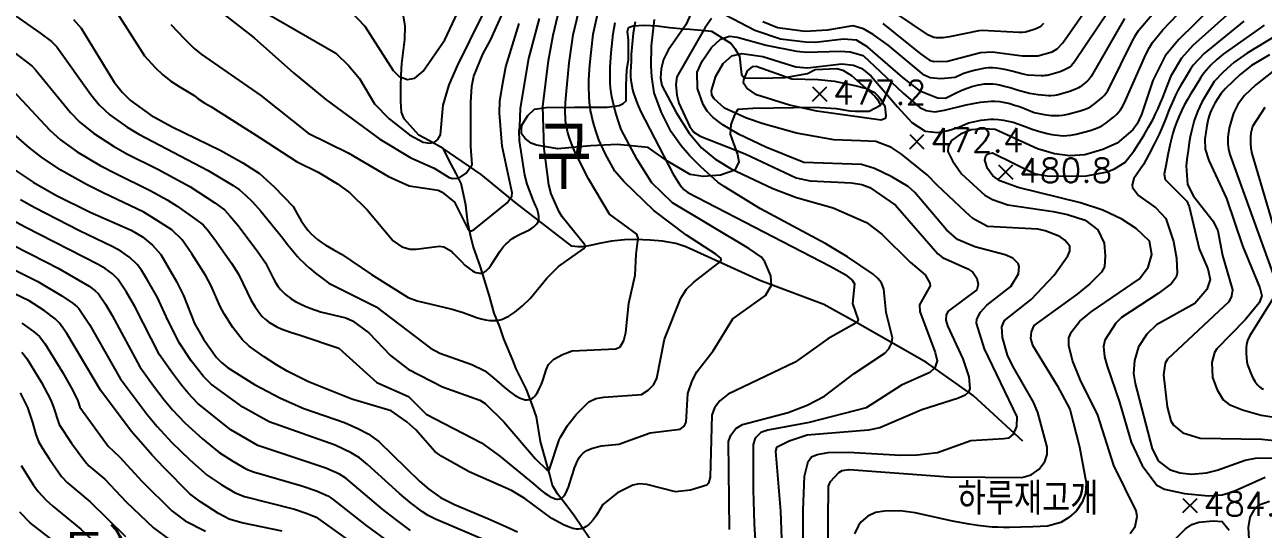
# Model space of a CAD drawing. Extents: x 197794 to 200030, y 561152 to 563931.
# Drawn here: x 198413.7 to 198874.4, y 562503.8 to 562691.6 of the extents above; entities that cross this region are included whole.
import ezdxf

# ---------------------------------------------------------------- set-up
doc = ezdxf.new("R2010")
doc.units = 0
for name, color, linetype in [('E0022112', 5, 'CONTINUOUS'), ('F0017111', 30, 'CONTINUOUS'), ('F0017114', 7, 'CONTINUOUS'), ('F0027132', 7, 'CONTINUOUS'), ('F0027217', 7, 'CONTINUOUS'), ('G0037213', 32, 'CONTINUOUS'), ('H0049215', 7, 'CONTINUOUS'), ('H0049217', 7, 'CONTINUOUS'), ('H0059153', 7, 'CONTINUOUS')]:
    doc.layers.add(name, color=color, linetype=linetype)
doc.styles.add('NGSW', font='romans.shx', dxfattribs={"bigfont": 'ngsw.shx'})

# ---------------------------------------------------------------- blocks, each defined once
blk = doc.blocks.new('F0027217')
at = {"layer": 'F0027217'}
for p, q in [((-2.652, 2.652), (2.652, -2.652)), ((-2.652, -2.652), (2.652, 2.652))]:
    blk.add_line(p, q, dxfattribs=at)

msp = doc.modelspace()

# ---------------------------------------------------------------- linework, layer by layer
at = {"layer": 'E0022112', "flags": 128}
for points in [[(198785.002, 562536.567), (198766.51, 562553.507), (198749.133, 562565.904), (198723.416, 562580.481), (198710.93, 562587.459), (198687.139, 562596.433), (198659.561, 562608.972), (198655.902, 562610.096), (198650.922, 562610.989), (198646.309, 562611.432), (198640.826, 562611.593), (198636.721, 562611.511), (198631.983, 562610.987), (198627.375, 562610.162), (198624.121, 562609.428), (198621.242, 562608.954), (198619.362, 562608.882), (198617.233, 562609.11), (198596.508, 562625.202), (198583.437, 562635.907), (198569.261, 562645.479), (198563.984, 562648.5), (198560.246, 562650.527), (198554.783, 562656.567), (198553.816, 562658.992), (198553.617, 562663.011), (198553.594, 562668.557), (198553.706, 562672.771), (198553.989, 562677.201), (198555.049, 562686.083), (198555.201, 562691.071), (198551.739, 562712.156)], [(198626.238, 562496.707), (198618.182, 562508.647), (198615.749, 562512.023), (198611.87, 562516.973), (198609.955, 562520.093), (198609.015, 562523.98), (198607.018, 562531.152), (198605.546, 562536.424), (198604.068, 562545.629), (198602.405, 562550.158), (198600.339, 562555.814), (198596.524, 562563.505), (198595.254, 562566.671), (198591.943, 562574.622), (198590.344, 562579.151), (198588.238, 562584.227), (198586.493, 562590.561), (198584.63, 562596.637), (198583.224, 562601.414), (198580.505, 562609.164), (198579.434, 562613.308), (198578.545, 562618.012), (198577.788, 562624.394), (198576.474, 562630.214), (198576.035, 562632.448), (198575.189, 562634.293), (198574.171, 562636.16), (198572.416, 562639.474), (198569.261, 562645.479)]]:
    msp.add_lwpolyline(points, dxfattribs=at)
at = {"layer": 'F0017111'}
for points, elevation in [([(198405.7, 562698.09), (198419.32, 562688.63), (198423.61, 562685.35), (198425.55, 562683.32), (198438.22, 562665.62), (198441.29, 562661.81), (198445.36, 562658.05), (198451.75, 562653.51), (198456.13, 562650.8), (198481.86, 562637.39), (198491.15, 562631.8), (198493.54, 562630.09), (198495.82, 562628.18), (198498.34, 562625.69), (198501.44, 562622.25), (198509.67, 562612.16), (198511.463, 562609.824), (198513.29, 562607.524), (198515.188, 562605.294), (198516.175, 562604.217), (198517.192, 562603.171), (198518.3, 562602.106), (198519.443, 562601.076), (198521.811, 562599.098), (198524.257, 562597.2), (198526.742, 562595.341), (198544.416, 562586.625), (198564.664, 562571.237), (198568.062, 562569.346), (198579.963, 562565.15), (198584.815, 562562.73), (198588.213, 562559.995), (198592.063, 562556.621), (198593.935, 562555.113), (198594.848, 562554.435), (198595.743, 562553.82), (198596.618, 562553.276), (198597.468, 562552.813), (198598.292, 562552.439), (198599.088, 562552.164), (198599.851, 562551.996), (198600.581, 562551.945), (198601.274, 562552.019), (198601.927, 562552.227), (198602.406, 562552.485), (198602.862, 562552.825), (198603.295, 562553.241), (198603.708, 562553.727), (198604.102, 562554.278), (198604.478, 562554.889), (198605.184, 562556.267), (198605.839, 562557.818), (198606.456, 562559.5), (198607.627, 562563.079), (198608.463, 562565.046), (198610.459, 562567.07), (198613.693, 562568.862), (198617.326, 562570.161), (198633.601, 562570.889), (198635.151, 562571.653), (198636.523, 562574.071), (198637.233, 562577.052), (198638.359, 562587.923), (198640.756, 562598.329), (198641.059, 562606.156), (198641.865, 562612.154), (198641.375, 562613.581), (198631.149, 562621.085), (198623.378, 562634.29), (198618.267, 562644.258), (198617.272, 562646.792), (198616.353, 562649.338), (198615.945, 562650.619), (198615.584, 562651.907), (198615.28, 562653.203), (198615.043, 562654.51), (198614.875, 562655.854), (198614.775, 562657.21), (198614.735, 562658.574), (198614.744, 562659.945), (198614.87, 562662.705), (198615.074, 562665.476), (198616.18, 562677.44), (198617.72, 562687.85), (198622.33, 562707.64)], 430), ([(198703.197, 562498.716), (198703.232, 562510.842), (198703.732, 562523.51), (198705.107, 562528.965), (198706.379, 562530.674), (198708.385, 562531.638), (198712.515, 562532.322), (198719.953, 562532.476), (198739.608, 562531.408), (198745.608, 562531.501), (198753.209, 562532.376), (198765.546, 562536.795), (198777.817, 562537.521), (198779.881, 562537.854), (198781.412, 562539.117), (198782.696, 562542.009), (198782.794, 562545.647), (198770.711, 562570.97), (198767.718, 562580.548), (198767.79, 562582.034), (198769.258, 562584.609), (198771.553, 562587.144), (198780.456, 562594.2), (198783.34, 562598.855), (198783.622, 562601.652), (198783.253, 562602.713), (198781.224, 562604.726), (198778.41, 562605.927), (198767.151, 562608.931), (198760.599, 562611.7), (198756.579, 562615.216), (198744.786, 562629.137), (198742.238, 562631.319), (198736.258, 562635.003), (198729.737, 562638.018), (198724.958, 562639.535), (198703.432, 562640.28), (198689.322, 562645.989), (198679.438, 562650.728), (198673.316, 562654.313), (198669.739, 562657.101), (198667.491, 562659.448), (198666.031, 562661.867), (198663.972, 562667.908), (198663.75, 562673.884), (198665.641, 562678.025), (198669.183, 562683.15), (198672.454, 562686.2), (198675.766, 562687.31), (198678.688, 562687.033), (198689.434, 562684.05), (198700.794, 562681.744), (198704.607, 562681.387), (198716.934, 562681.739), (198720.713, 562681.475), (198725.609, 562680.21), (198740.408, 562666.164), (198746.605, 562660.842), (198748.969, 562659.647), (198752.158, 562659.22), (198755.859, 562659.787), (198763.845, 562661.744), (198766.528, 562662.297), (198769.204, 562662.765), (198770.538, 562662.943), (198771.868, 562663.068), (198773.194, 562663.13), (198774.514, 562663.119), (198776.372, 562662.968), (198778.22, 562662.67), (198780.059, 562662.247), (198781.89, 562661.719), (198783.715, 562661.108), (198785.535, 562660.434), (198789.168, 562658.983), (198792.915, 562658.21), (198795.542, 562657.863), (198797.225, 562657.754), (198798.473, 562657.787), (198799.871, 562657.945), (198801.732, 562658.29), (198806.301, 562659.546), (198808.102, 562660.184), (198809.331, 562660.703), (198810.226, 562661.16), (198811.121, 562661.74), (198813.477, 562663.628), (198814.486, 562664.549), (198815.21, 562665.303), (198815.807, 562666.03), (198816.418, 562666.913), (198817.161, 562668.199), (198825.581, 562685.39), (198826.949, 562687.801), (198828.032, 562689.471), (198843.179, 562707.442)], 465), ([(198395.84, 562691.76), (198416.4, 562676.21), (198417.85, 562674.69), (198430.64, 562658.99), (198434.14, 562655.3), (198439.27, 562651.18), (198446.72, 562646.37), (198451.68, 562643.54), (198463.12, 562637.8), (198475.06, 562631.35), (198484.43, 562625.35), (198487.94, 562622.63), (198490.01, 562620.46), (198492.88, 562616.95), (198500.11, 562607.47), (198503.27, 562602.99), (198504.667, 562599.96), (198505.398, 562598.478), (198506.167, 562597.037), (198506.986, 562595.65), (198507.869, 562594.329), (198508.828, 562593.09), (198509.876, 562591.944), (198510.558, 562591.301), (198511.275, 562590.695), (198512.024, 562590.124), (198512.804, 562589.584), (198514.445, 562588.591), (198516.178, 562587.697), (198517.986, 562586.881), (198519.85, 562586.124), (198523.671, 562584.709), (198533.104, 562582.446), (198535.602, 562581.325), (198541.723, 562576.837), (198549.667, 562568.489), (198556.252, 562563.379), (198569.012, 562556.823), (198582.973, 562551.807), (198584.924, 562550.536), (198591.844, 562543.781), (198603.72, 562529.928), (198607.853, 562525.872), (198608.408, 562525.613), (198608.667, 562525.761), (198608.852, 562526.094), (198612.501, 562537.115), (198612.943, 562538.075), (198615.513, 562542.359), (198618.798, 562546.488), (198623.508, 562551.237), (198626.11, 562552.446), (198629.076, 562552.899), (198643.151, 562553.924), (198645.541, 562555.551), (198647.634, 562557.72), (198648.807, 562559.977), (198651.671, 562574.547), (198657.774, 562589.79), (198659.876, 562593.165), (198662.583, 562595.796), (198672.496, 562603.449), (198672.703, 562604.033), (198672.577, 562604.718), (198670.793, 562606.22), (198659.825, 562613.234), (198647.686, 562622.433), (198636.548, 562633.219), (198633.217, 562637.125), (198629.575, 562643.628), (198627.215, 562648.707), (198626.315, 562651.406), (198625.471, 562654.115), (198624.739, 562656.842), (198624.432, 562658.215), (198624.173, 562659.596), (198623.964, 562661.012), (198623.806, 562662.436), (198623.612, 562665.305), (198623.534, 562668.193), (198623.513, 562671.09), (198623.83, 562676.64), (198625.14, 562688.04), (198627.86, 562700.43)], 435), ([(198477.82, 562703.41), (198498.96, 562686.7), (198513.613, 562673.701), (198525.704, 562663.722), (198545.702, 562649.057), (198557.243, 562642.021), (198566.008, 562638.145), (198571.579, 562634.76), (198572.838, 562634.346), (198575.192, 562634.453), (198577.914, 562636.356), (198580.04, 562639.567), (198579.615, 562646.24), (198579.644, 562662.632), (198580.017, 562668.728), (198580.744, 562672.407), (198584.031, 562680.654), (198586.961, 562685.86), (198593.69, 562701.16)], 410), ([(198712.448, 562494.145), (198712.604, 562519.838), (198713.449, 562521.569), (198716.438, 562524.897), (198717.734, 562525.663), (198720.285, 562526.06), (198757.337, 562523.33), (198784.536, 562523.056), (198788.079, 562523.979), (198790.983, 562526.124), (198793.073, 562529.013), (198793.992, 562531.613), (198794.024, 562534.391), (198790.561, 562547.202), (198788.974, 562551.036), (198781.216, 562564.444), (198779.303, 562568.576), (198777.331, 562575.098), (198777.111, 562579.1), (198778.16, 562581.464), (198788.039, 562589.352), (198796.574, 562598.308), (198801.636, 562605.54), (198802.442, 562607.258), (198802.402, 562609.144), (198800.614, 562611.442), (198798.722, 562612.787), (198793.23, 562614.931), (198790.467, 562615.507), (198771.793, 562616.473), (198766.385, 562619.439), (198763.559, 562621.902), (198753.058, 562631.86), (198749.441, 562635.623), (198739.827, 562643.419), (198736.102, 562645.887), (198730.28, 562648.092), (198724.571, 562648.404), (198714.661, 562648.748), (198700.791, 562651.249), (198688.303, 562654.68), (198682.13, 562656.766), (198673.954, 562660.523), (198670.093, 562663.966), (198669.304, 562665.383), (198669.188, 562667.097), (198670.726, 562672.466), (198673.515, 562677.192), (198676.737, 562680.038), (198680.477, 562680.861), (198688.171, 562679.838), (198700.534, 562675.964), (198704.797, 562675.541), (198717.565, 562677.098), (198721.964, 562676.573), (198725.091, 562675.339), (198728.588, 562672.471), (198738.359, 562661.093), (198743.603, 562655.177), (198748.617, 562652.019), (198753.331, 562651.529), (198757.14, 562652.178), (198761.159, 562653.439), (198764.785, 562655.106), (198767.124, 562655.614), (198769.46, 562656.055), (198770.625, 562656.228), (198771.788, 562656.36), (198772.949, 562656.44), (198774.106, 562656.462), (198775.914, 562656.365), (198777.714, 562656.122), (198779.508, 562655.754), (198781.296, 562655.282), (198783.079, 562654.726), (198784.859, 562654.108), (198788.413, 562652.768), (198790.753, 562651.933), (198793.945, 562651.056), (198795.793, 562650.688), (198798.784, 562650.351), (198800.037, 562650.301), (198801.26, 562650.345), (198802.788, 562650.502), (198804.841, 562650.859), (198809.982, 562652.254), (198812.107, 562653.003), (198813.619, 562653.635), (198814.738, 562654.198), (198815.839, 562654.911), (198818.709, 562657.24), (198819.905, 562658.335), (198820.711, 562659.175), (198821.331, 562659.949), (198821.946, 562660.879), (198822.672, 562662.229), (198830.729, 562680.574), (198832.119, 562683.183), (198833.238, 562684.956), (198837.074, 562689.647), (198848.301, 562701.626)], 470), ([(198821.232, 562703.317), (198804.221, 562677.769), (198803.042, 562676.481), (198802.129, 562675.739), (198801.233, 562675.158), (198800.188, 562674.635), (198798.78, 562674.1), (198794.53, 562672.866), (198793.832, 562672.731), (198793.22, 562672.653), (198792.594, 562672.608), (198791.811, 562672.596), (198786.835, 562672.889), (198784.519, 562673.335), (198781.396, 562674.211), (198779.835, 562674.607), (198778.276, 562674.953), (198776.719, 562675.231), (198775.165, 562675.426), (198773.613, 562675.52), (198772.065, 562675.497), (198770.881, 562675.393), (198769.7, 562675.219), (198768.52, 562674.986), (198767.342, 562674.705), (198764.989, 562674.033), (198762.638, 562673.282), (198759.774, 562671.95), (198754.397, 562671.455), (198750.456, 562671.858), (198748.264, 562672.865), (198734.864, 562683.935), (198729.321, 562687.993), (198725.654, 562690.051), (198721.694, 562691.152), (198712.248, 562689.594), (198703.992, 562689.13), (198693.703, 562690.393), (198688.25, 562692.638)], 455), ([(198792.593, 562692.059), (198791.743, 562691.206), (198791.091, 562690.728), (198790.38, 562690.316), (198789.518, 562689.937), (198787.116, 562689.174), (198785.917, 562688.896), (198784.835, 562688.744), (198783.574, 562688.68), (198769.845, 562689.477), (198768.526, 562689.393), (198757.604, 562687.127), (198755.267, 562686.779), (198753.832, 562686.705), (198752.782, 562686.757), (198751.863, 562686.911), (198750.94, 562687.214), (198749.821, 562687.748), (198731.995, 562699.801)], 445), ([(198448.21, 562695.81), (198458.24, 562680.02), (198462.2, 562675.67), (198465.06, 562672.99), (198468.02, 562670.63), (198471.05, 562668.57), (198476.66, 562665.27), (198478.14, 562664.07), (198480.68, 562662.39), (198482.92, 562661.22), (198501.24, 562649.47), (198514.779, 562640.7), (198522.786, 562636.706), (198530.056, 562632.349), (198534.544, 562628.97), (198541.065, 562622.707), (198550.711, 562611.141), (198553.998, 562608.892), (198557.059, 562608.093), (198559.296, 562608.085), (198567.9, 562609.148), (198569.609, 562608.926), (198572.36, 562607.277), (198573.028, 562606.568), (198575.961, 562603.519), (198577.403, 562602.147), (198578.816, 562600.957), (198579.508, 562600.449), (198580.19, 562600.01), (198580.859, 562599.647), (198581.515, 562599.367), (198582.156, 562599.178), (198582.782, 562599.088), (198583.39, 562599.104), (198583.98, 562599.234), (198584.387, 562599.399), (198584.786, 562599.621), (198585.175, 562599.896), (198585.556, 562600.221), (198586.298, 562601.005), (198587.015, 562601.942), (198587.712, 562603.002), (198588.998, 562605.098), (198590.345, 562607.125), (198591.06, 562608.092), (198591.815, 562609.016), (198592.615, 562609.889), (198593.47, 562610.702), (198594.293, 562611.381), (198595.161, 562612.011), (198596.067, 562612.599), (198597.004, 562613.152), (198597.741, 562613.543), (198600.073, 562614.6), (198601.168, 562615.154), (198602.177, 562615.74), (198603.072, 562616.368), (198603.824, 562617.048), (198604.138, 562617.41), (198604.405, 562617.79), (198604.622, 562618.188), (198604.786, 562618.606), (198604.884, 562618.99), (198604.94, 562619.39), (198604.939, 562620.23), (198604.806, 562621.119), (198604.562, 562622.049), (198604.23, 562623.011), (198603.831, 562623.997), (198602.923, 562626.009), (198600.555, 562632.2), (198599.689, 562635.584), (198597.67, 562648.44), (198597.54, 562652.06), (198597.8, 562653.69), (198598.11, 562660.58), (198601.16, 562678.98), (198605.21, 562693.97)], 420), ([(198504.238, 562695.536), (198529.352, 562681.037), (198534.224, 562676.333), (198538.156, 562671.571), (198543.827, 562662.104), (198549.219, 562656.563), (198556.81, 562650.597), (198561.873, 562647.855), (198564.362, 562647.559), (198566.118, 562647.894), (198567.308, 562648.882), (198568.284, 562650.649), (198569.351, 562661.622), (198571.561, 562669.263), (198574.661, 562676.313), (198583.794, 562694.933)], 405), ([(198662.586, 562698.198), (198659.6, 562691.558), (198652.952, 562682.079), (198651.273, 562678.648), (198650.368, 562675.216), (198650.114, 562671.7), (198650.603, 562668.983), (198656.013, 562658.939), (198660.874, 562651.182), (198665.44, 562645.768), (198670.351, 562641.718), (198676.247, 562638.057), (198692.002, 562630.651), (198700.71, 562627.301), (198714.405, 562623.38), (198726.777, 562617.992), (198732.454, 562613.641), (198742.995, 562603.246), (198748.568, 562598.497), (198750.406, 562595.424), (198750.456, 562594.394), (198746.524, 562587.305), (198746.668, 562584.898), (198752.365, 562569.602), (198753.059, 562566.426), (198752.172, 562563.805), (198750.298, 562562.158), (198739.773, 562557.434), (198726.673, 562548.916), (198705.521, 562543.455), (198690.029, 562540.648), (198687.527, 562539.749), (198685.321, 562537.719), (198684.686, 562535.298), (198684.631, 562518.487), (198684.996, 562505.813), (198686.108, 562487.543)], 455), ([(198822.78, 562693.871), (198810.39, 562672.332), (198809.661, 562671.38), (198808.996, 562670.695), (198808.149, 562669.934), (198806.321, 562668.511), (198805.647, 562668.083), (198804.961, 562667.732), (198803.974, 562667.316), (198802.456, 562666.784), (198797.616, 562665.437), (198796.812, 562665.302), (198795.387, 562665.177), (198794.49, 562665.171), (198790.709, 562665.489), (198787.367, 562666.056), (198782.794, 562667.231), (198780.201, 562668.052), (198777.613, 562668.774), (198776.323, 562669.066), (198775.036, 562669.296), (198773.752, 562669.451), (198772.473, 562669.519), (198771.437, 562669.503), (198770.404, 562669.425), (198769.374, 562669.29), (198768.347, 562669.1), (198767.322, 562668.862), (198766.299, 562668.578), (198764.26, 562667.891), (198762.227, 562667.072), (198760.199, 562666.155), (198756.152, 562664.155), (198753.239, 562664.21), (198747.053, 562666.782), (198740.352, 562671.946), (198727.33, 562683.231), (198723.03, 562685.832), (198718.273, 562686.195), (198707.763, 562685.049), (198704.136, 562685.067), (198694.847, 562686.212), (198685.294, 562689.417), (198674.336, 562695.193)], 460), ([(198824.918, 562502.209), (198826.777, 562504.738), (198827.474, 562508.469), (198827.107, 562510.601), (198818.786, 562527.472), (198812.866, 562546.223), (198806.277, 562559.521), (198803.479, 562566.585), (198802.019, 562572.158), (198802.086, 562575.013), (198803.009, 562577.318), (198806.143, 562581.21), (198810.361, 562584.657), (198828.293, 562597.041), (198831.617, 562601.4), (198832.941, 562606.034), (198832.082, 562611.017), (198827.09, 562615.712), (198821.763, 562619.253), (198814.652, 562622.509), (198806.337, 562625.314), (198783.166, 562630.955), (198776.439, 562633.497), (198773.735, 562635.312), (198771.801, 562638.093), (198770.842, 562641.14), (198771.149, 562642.741), (198771.998, 562643.566), (198773.675, 562643.91), (198789.547, 562636.054), (198793.967, 562635.335), (198808.016, 562635.285), (198816.288, 562636.881), (198819.041, 562638.007), (198822.826, 562640.371), (198826.219, 562644.493), (198829.941, 562650.416), (198831.71, 562653.423), (198833.371, 562656.485), (198834.355, 562658.466), (198835.288, 562660.473), (198836.177, 562662.502), (198837.029, 562664.55), (198838.652, 562668.686), (198840.216, 562672.852), (198844.13, 562679.334), (198848.285, 562684.03), (198860.944, 562695.315)], 480), ([(198409.18, 562667.07), (198423.05, 562652.36), (198426.99, 562648.79), (198433.17, 562644.32), (198441.68, 562639.24), (198447.24, 562636.28), (198460.55, 562629.82), (198466.6, 562626.36), (198470.42, 562624.06), (198477.72, 562618.9), (198480.05, 562617.09), (198481.68, 562615.23), (198484.33, 562611.64), (198490.55, 562602.79), (198493.14, 562598.7), (198496.342, 562591.998), (198497.801, 562589.232), (198498.558, 562587.882), (198499.349, 562586.573), (198500.186, 562585.317), (198501.079, 562584.127), (198502.04, 562583.017), (198503.08, 562582), (198503.741, 562581.443), (198504.432, 562580.922), (198505.897, 562579.976), (198507.457, 562579.143), (198509.098, 562578.405), (198510.804, 562577.743), (198512.557, 562577.137), (198516.144, 562576.02), (198530.452, 562571.181), (198544.655, 562558.465), (198556.376, 562553.16), (198562.97, 562546.571), (198583.565, 562535.966), (198590.437, 562530.991), (198602.763, 562520.823), (198605.701, 562518.343), (198607.127, 562517.238), (198608.501, 562516.293), (198609.163, 562515.898), (198609.807, 562515.564), (198610.428, 562515.296), (198611.026, 562515.103), (198611.598, 562514.99), (198612.143, 562514.964), (198612.657, 562515.033), (198613.139, 562515.202), (198613.487, 562515.404), (198613.815, 562515.665), (198614.126, 562515.982), (198614.42, 562516.351), (198614.965, 562517.227), (198615.458, 562518.262), (198615.911, 562519.424), (198616.333, 562520.682), (198617.126, 562523.356), (198617.519, 562524.478), (198618.221, 562526.664), (198618.605, 562527.723), (198619.027, 562528.739), (198619.5, 562529.699), (198620.038, 562530.59), (198620.653, 562531.397), (198621.357, 562532.106), (198622.041, 562532.629), (198622.791, 562533.08), (198623.597, 562533.469), (198624.451, 562533.807), (198626.263, 562534.37), (198628.151, 562534.851), (198634.698, 562535.445), (198646.292, 562539.638), (198657.499, 562541.057), (198658.999, 562542.208), (198659.756, 562543.689), (198660.363, 562554.268), (198661.892, 562559.009), (198663.672, 562562.382), (198669.714, 562570.174), (198677.076, 562582.138), (198689.235, 562590.776), (198691.433, 562594.633), (198691.182, 562598.11), (198688.973, 562603.283), (198687.725, 562605.043), (198682.985, 562608.301), (198654.645, 562625.271), (198646.95, 562632.79), (198641.444, 562641.404), (198635.47, 562652.66), (198634.7, 562655.145), (198633.706, 562658.348), (198632.798, 562661.561), (198632.404, 562663.175), (198632.063, 562664.797), (198631.788, 562666.426), (198631.588, 562668.065), (198631.458, 562669.995), (198631.416, 562671.937), (198631.48, 562675.84), (198631.81, 562681.17), (198632.56, 562688.23), (198633.31, 562692.4)], 440), ([(198640.68, 562692.69), (198639.98, 562688.41), (198639.28, 562680.57), (198639.215, 562678.014), (198639.099, 562676.038), (198639.028, 562674.068), (198639.052, 562672.114), (198639.113, 562671.144), (198639.216, 562670.182), (198639.442, 562668.804), (198639.754, 562667.441), (198640.14, 562666.089), (198640.586, 562664.747), (198641.612, 562662.084), (198642.736, 562659.436), (198654.904, 562635.967), (198657.294, 562631.957), (198658.812, 562630.297), (198660.331, 562629.099), (198713.296, 562601.695), (198718.847, 562598.614), (198721.505, 562596.502), (198722.387, 562595.173), (198721.567, 562587.872), (198723.683, 562581.77), (198723.22, 562580.741), (198712.37, 562574.71), (198700.245, 562565.949), (198675.331, 562554.093), (198672.289, 562551.571), (198670.268, 562548.951), (198669.253, 562546.195), (198668.611, 562523.174), (198668.051, 562520.872), (198667.428, 562520.134), (198661.338, 562518.302), (198655.73, 562517.747), (198645.126, 562520.417), (198642.234, 562520.643), (198639.826, 562520.145), (198634.22, 562517.368), (198628.768, 562513.043), (198626.968, 562510.003), (198626.043, 562508.579), (198625.088, 562507.272), (198624.091, 562506.12), (198623.574, 562505.615), (198623.044, 562505.162), (198622.498, 562504.768), (198621.935, 562504.437), (198621.355, 562504.174), (198620.755, 562503.984), (198620.158, 562503.872), (198619.543, 562503.828), (198618.911, 562503.848), (198618.264, 562503.925), (198617.603, 562504.057), (198616.928, 562504.239), (198615.545, 562504.733), (198614.124, 562505.372), (198612.675, 562506.119), (198609.728, 562507.793), (198599.637, 562515.259), (198594.709, 562518.175), (198578.948, 562525.164), (198568.8, 562530.822), (198566.182, 562532.778), (198559.1, 562540.771), (198555.769, 562543.806), (198549.916, 562547.861), (198535.309, 562552.227), (198519.21, 562558.6), (198511.34, 562562.63), (198507.26, 562564.96), (198502.74, 562567.93), (198497.1, 562571.95), (198494.6, 562574.4), (198491.09, 562578.84), (198487.82, 562583.92), (198486.39, 562586.71), (198483.01, 562594.4), (198480.98, 562598.1), (198475.78, 562606.34), (198472.17, 562611.55), (198468.43, 562615.3), (198462.98, 562618.72), (198457.97, 562621.84), (198442.8, 562629.01), (198436.65, 562632.1), (198427.08, 562637.45), (198419.84, 562642.27), (198415.47, 562645.73), (198409.5, 562650.97)], 445), ([(198468.03, 562691.72), (198472.95, 562686.42), (198476.54, 562682.89), (198479.25, 562680.62), (198480.95, 562679.52), (198501.462, 562665.284), (198519.139, 562651.208), (198533.99, 562643.882), (198548.995, 562635.087), (198556.651, 562631.625), (198567.428, 562629.998), (198568.977, 562629.327), (198573.497, 562625.578), (198578.44, 562615.642), (198579.081, 562614.91), (198579.813, 562614.91), (198580.82, 562615.368), (198593.168, 562625.331), (198594.835, 562627.792), (198594.942, 562629.079), (198591.3, 562646.401), (198590.285, 562658.696), (198590.449, 562663.31), (198591.463, 562669.893), (198592.677, 562675.888), (198597.63, 562692.077)], 415), ([(198669.171, 562693.882), (198666.777, 562690.616), (198656.281, 562672.214), (198655.885, 562669.37), (198656.181, 562665.34), (198657.039, 562662.415), (198660.954, 562653.89), (198662.535, 562651.624), (198664.899, 562650.155), (198681.615, 562643.593), (198700.628, 562634.593), (198705.803, 562633.427), (198721.269, 562632.745), (198725.01, 562632.167), (198728.05, 562630.963), (198737.58, 562624.432), (198753.284, 562606.285), (198755.04, 562604.968), (198764.427, 562600.736), (198766.3, 562599.505), (198767.873, 562597.271), (198768.388, 562594.951), (198767.821, 562592.939), (198757.202, 562584.979), (198756.38, 562583.643), (198756.27, 562581.632), (198756.93, 562579.472), (198762.589, 562567.25), (198764.831, 562560.547), (198765.274, 562556.131), (198764.688, 562554.841), (198763.489, 562553.705), (198760.981, 562552.53), (198747.324, 562548.291), (198731.717, 562541.563), (198727.551, 562540.601), (198704.734, 562538.803), (198698.079, 562536.541), (198693.338, 562534.162), (198692.903, 562532.876), (198694.85, 562510.444), (198695.453, 562493.322)], 460), ([(198867.202, 562692.882), (198852.408, 562680.914), (198848.311, 562676.542), (198847.34, 562675), (198844.923, 562671.093), (198843.762, 562669.116), (198842.658, 562667.11), (198841.778, 562665.385), (198840.947, 562663.636), (198839.398, 562660.08), (198837.957, 562656.469), (198836.57, 562652.831), (198835.693, 562650.903), (198833.829, 562647.094), (198831.859, 562643.329), (198829.836, 562639.585), (198826.177, 562634.354), (198825.59, 562632.03), (198825.799, 562630.945), (198827.948, 562628.038), (198834.365, 562623.463), (198838.198, 562619.408), (198840.945, 562610.907), (198842.084, 562604.674), (198842.349, 562599.103), (198841.945, 562597.632), (198840.187, 562595.206), (198835.344, 562591.494), (198821.633, 562582.554), (198819.488, 562580.475), (198815.46, 562574.21), (198815.002, 562571.811), (198815.313, 562568.002), (198816.293, 562564.427), (198820.879, 562551.094), (198825.237, 562536.226), (198829.33, 562527.455), (198834.754, 562520.208), (198837.695, 562518.672), (198845.102, 562517.09), (198854.021, 562516.256), (198859.109, 562516.551), (198863.221, 562517.841), (198875.136, 562523.195)], 485), ([(198874.68, 562691.448), (198873.389, 562690.396), (198859.459, 562680.665), (198857.163, 562678.71), (198854.901, 562676.526), (198852.243, 562673.547), (198851.2, 562671.946), (198848.626, 562667.857), (198847.375, 562665.799), (198846.167, 562663.724), (198845.017, 562661.627), (198843.938, 562659.501), (198842.946, 562657.343), (198842.055, 562655.145), (198841.373, 562653.208), (198840.766, 562651.242), (198840.224, 562649.251), (198839.736, 562647.239), (198838.878, 562643.169), (198838.106, 562639.066), (198837.564, 562635.927), (198837.862, 562633.988), (198845.908, 562625.927), (198846.874, 562623.984), (198850.481, 562608.118), (198853.787, 562600.738), (198854.67, 562596.746), (198853.351, 562593.038), (198848.891, 562587.858), (198834.709, 562579.872), (198831.052, 562576.386), (198827.922, 562571.67), (198826.46, 562566.645), (198826.082, 562561.731), (198826.788, 562558.021), (198833.112, 562533.692), (198835.361, 562529.177), (198839.519, 562526.01), (198843.35, 562524.822), (198847.743, 562524.335), (198853.239, 562524.819), (198857.207, 562525.789), (198867.688, 562529.443), (198871.511, 562530.263), (198880.504, 562530.36)], 490), ([(198879.47, 562687.747), (198868.452, 562681.07), (198863.466, 562677.504), (198859.458, 562673.962), (198856.095, 562670.42), (198854.209, 562667.378), (198852.407, 562664.306), (198851.562, 562662.749), (198850.769, 562661.173), (198850.039, 562659.575), (198849.381, 562657.951), (198848.701, 562655.979), (198848.123, 562653.969), (198847.634, 562651.927), (198847.218, 562649.859), (198846.861, 562647.769), (198846.548, 562645.664), (198845.996, 562641.426), (198845.658, 562639.076), (198846.22, 562632.117), (198848.426, 562627.832), (198855.806, 562618.417), (198857.457, 562614.931), (198859.201, 562605.628), (198862.908, 562592.87), (198862.606, 562590.531), (198861.61, 562588.426), (198838.727, 562567.125), (198837.912, 562565.665), (198837.307, 562561.252), (198838.585, 562549.309), (198839.998, 562544.166), (198841.034, 562542.581), (198844.513, 562539.704), (198850.908, 562537.681), (198873.793, 562537.302), (198878.392, 562536.816)], 495), ([(198888.609, 562682.606), (198871.68, 562669.279), (198867.279, 562665.076), (198864.931, 562661.949), (198863.269, 562658.724), (198861.86, 562653.625), (198861.29, 562650.702), (198861.178, 562649.662), (198861.159, 562648.569), (198861.223, 562647.123), (198861.423, 562645.404), (198861.902, 562643.326), (198879.553, 562594.473)], 505), ([(198875.01, 562660.771), (198870.331, 562653.671), (198869.756, 562651.193), (198869.607, 562649.892), (198869.58, 562648.676), (198869.625, 562647.235), (198869.772, 562645.611), (198870.127, 562643.667), (198878.805, 562614.299)], 510), ([(198586.5, 562498.97), (198566.42, 562507.51), (198563.73, 562508.93), (198561.68, 562510.22), (198557, 562513.72), (198553.01, 562517.07), (198541.21, 562527.84), (198538.24, 562530.33), (198535.13, 562532.26), (198529.1, 562535.05), (198504.62, 562543.77), (198494.76, 562549.17), (198483.04, 562557.75), (198480.18, 562560.58), (198475.6, 562566.47), (198471.19, 562573.06), (198466.93, 562581.66), (198463, 562590.05), (198459.38, 562596.54), (198457.1, 562600.17), (198455.53, 562602.32), (198452.81, 562604.96), (198449.47, 562607.34), (198446.47, 562608.97), (198434.06, 562614.83), (198417.37, 562623.41), (198412.09, 562626.37)], 455), ([(198557.21, 562503.31), (198551.66, 562507.36), (198546.83, 562511.13), (198533.1, 562522.8), (198530.76, 562524.24), (198525.66, 562526.56), (198500.4, 562534.97), (198490.35, 562540.74), (198478.1, 562550.57), (198474.43, 562554.39), (198471.92, 562557.42), (198468.59, 562561.83), (198463.84, 562568.67), (198454.59, 562586.69), (198451.52, 562592.04), (198448.3, 562596.86), (198446.26, 562598.84), (198443.55, 562600.83), (198441.01, 562602.29), (198413.76, 562616.24), (198407.38, 562619.65)], 460), ([(198402.66, 562612.92), (198421.81, 562603.25), (198426.08, 562600.92), (198437.63, 562594.31), (198439.71, 562592.71), (198441.07, 562591.4), (198443.67, 562587.54), (198446.17, 562583.33), (198456.5, 562564.29), (198461.58, 562557.19), (198465.56, 562551.98), (198468.69, 562548.2), (198473.16, 562543.38), (198479.84, 562537.42), (198485.94, 562532.31), (198491.05, 562529.09), (198496.18, 562526.17), (198498.77, 562525.15), (198516.73, 562519.97), (198522.22, 562518.08), (198526.39, 562516.23), (198527.95, 562515.27), (198540.66, 562505.19), (198552.73, 562496.39)], 465), ([(198397.94, 562606.2), (198418.54, 562596.01), (198427.48, 562590.62), (198431.7, 562587.79), (198433.16, 562586.59), (198433.84, 562585.93), (198437.75, 562579.97), (198449.16, 562559.91), (198459.19, 562546.54), (198462.94, 562542.01), (198468.22, 562536.19), (198475.07, 562529.63), (198481.52, 562523.88), (198486.74, 562520.43), (198491.96, 562517.37), (198495.41, 562516.01), (198513.97, 562511.25), (198518.77, 562509.6), (198522.03, 562508.22), (198548.26, 562489.48)], 470), ([(198878.55, 562590.585), (198869.269, 562575.68), (198868.487, 562574.034), (198868.166, 562572.653), (198868, 562571.054), (198867.974, 562569.305), (198868.085, 562567.632), (198868.274, 562566.22), (198868.542, 562565.006), (198868.962, 562563.698), (198869.585, 562562.141), (198870.391, 562560.451), (198871.29, 562558.868), (198872.145, 562557.648), (198872.894, 562556.866), (198873.606, 562556.35), (198874.456, 562555.879)], 505), ([(198412.61, 562580.49), (198416.9, 562577.41), (198419.18, 562575.49), (198421.19, 562572.96), (198427.71, 562562.22), (198431.72, 562555.13), (198433.39, 562551.53), (198434.12, 562549.17), (198444.64, 562534.7), (198448.86, 562530.78), (198457.35, 562521.52), (198468.34, 562510.62), (198473.37, 562506.9), (198480.87, 562503.07)], 480), ([(198412.58, 562569.72), (198414.4, 562567.37), (198419.85, 562558.38), (198423.19, 562552.1), (198424.28, 562549.61), (198426.43, 562542.83), (198431.08, 562535.87), (198435.99, 562529.09), (198437.47, 562527.44), (198443.46, 562522.37), (198451.42, 562514.03), (198461.55, 562504.26), (198467.66, 562499.88)], 485), ([(198411.99, 562554.53), (198414.66, 562549.07), (198416.55, 562543.55), (198417.85, 562539.01), (198418.73, 562536.48), (198420.1, 562534.06), (198422.85, 562529.84), (198427.34, 562523.47), (198429.56, 562521.01), (198438.06, 562513.95), (198451.14, 562501.11)], 490), ([(198412.39, 562527.53), (198416.96, 562520.19), (198418.69, 562517.86), (198421.65, 562514.58), (198424.14, 562512.35), (198434.56, 562503.84), (198444.75, 562494.21)], 495), ([(198876.758, 562514.076), (198872.486, 562512.553), (198870.907, 562510.919), (198869.408, 562508.317), (198868.763, 562504.396), (198870.017, 562482.501), (198868.175, 562466.892), (198868.502, 562462.87), (198874.223, 562433.847), (198875.617, 562427.911)], 480), ([(198834.622, 562493.099), (198845.457, 562503.865), (198847.871, 562505.506), (198850.402, 562506.401), (198855.806, 562506.874), (198859.118, 562506.635), (198861.682, 562503.377)], 485)]:
    msp.add_lwpolyline(points, dxfattribs=dict(at, elevation=elevation))
at = {"layer": 'F0017114'}
for points, elevation in [([(198431.85, 562693.59), (198434.64, 562690.32), (198446.99, 562670.21), (198449.9, 562666.44), (198453.02, 562663.39), (198460.55, 562657.9), (198468.27, 562653.75), (198486.64, 562644.79), (198494.8, 562640.25), (198500.93, 562636.23), (198506.48, 562631.2), (198513.5, 562623.89), (198514.957, 562621.207), (198516.488, 562618.597), (198517.304, 562617.343), (198518.166, 562616.134), (198519.083, 562614.98), (198520.065, 562613.89), (198521.283, 562612.722), (198522.586, 562611.638), (198523.962, 562610.628), (198525.399, 562609.677), (198526.886, 562608.776), (198528.408, 562607.91), (198531.515, 562606.24), (198542.668, 562598.565), (198556.235, 562590.107), (198559.653, 562588.81), (198572.625, 562585.763), (198576.718, 562584.497), (198580.095, 562583.19), (198581.768, 562582.61), (198583.425, 562582.118), (198585.06, 562581.743), (198586.666, 562581.515), (198587.457, 562581.466), (198588.238, 562581.464), (198589.01, 562581.513), (198589.771, 562581.618), (198590.576, 562581.794), (198591.368, 562582.034), (198592.149, 562582.333), (198592.92, 562582.687), (198593.681, 562583.092), (198594.433, 562583.543), (198595.913, 562584.569), (198597.367, 562585.73), (198598.801, 562586.993), (198601.637, 562589.687), (198607.82, 562597.267), (198612.167, 562601.601), (198621.561, 562608.141), (198622.11, 562608.964), (198622.019, 562609.605), (198613.626, 562620.066), (198612.459, 562621.965), (198609.449, 562628.628), (198608.62, 562632.037), (198606.868, 562645.583), (198606.39, 562661.1), (198608.52, 562678.25), (198610.29, 562687.67), (198617.49, 562718.71)], 425), ([(198529.038, 562702.885), (198540.19, 562691.043), (198550.672, 562674.598), (198552.949, 562672.382), (198556.007, 562671.245), (198558.746, 562671.718), (198561.82, 562674.353), (198569.951, 562686.038), (198583.121, 562714.156)], 400), ([(198732.907, 562692.08), (198746.819, 562680.71), (198750.25, 562678.471), (198751.821, 562677.954), (198756.972, 562678.087), (198769.16, 562681.283), (198773.523, 562681.482), (198784.82, 562679.994), (198790.548, 562680.024), (198795.824, 562681.546), (198797.737, 562682.647), (198799.82, 562684.85), (198816.193, 562708.474)], 450), ([(198854.849, 562697.727), (198842.962, 562686.161), (198837.893, 562679.99), (198833.321, 562670.795), (198829.148, 562658.139), (198827.526, 562654.664), (198825.882, 562652.467), (198820.053, 562647.479), (198814.646, 562645.101), (198808.067, 562643.208), (198802.428, 562642.738), (198796.737, 562643.48), (198790.439, 562645.462), (198774.648, 562652.569), (198770.442, 562652.895), (198765.753, 562652.425), (198761.722, 562650.839), (198758.443, 562648.457), (198757.145, 562646.211), (198757.054, 562644.409), (198758.732, 562640.917), (198762.131, 562636.068), (198770.827, 562628.181), (198773.641, 562626.553), (198779.389, 562624.603), (198796.242, 562622.05), (198801.537, 562620.979), (198808.072, 562618.899), (198812.876, 562615.241), (198815.149, 562610.325), (198815.59, 562605.507), (198815.31, 562601.499), (198814.153, 562599.435), (198809.837, 562595.127), (198805.146, 562591.341), (198789.07, 562579.645), (198788.044, 562577.238), (198787.826, 562574.786), (198788.485, 562572.36), (198797.722, 562557.294), (198802.479, 562548.439), (198806.083, 562534.399), (198808.498, 562521.029), (198808.282, 562517.112), (198807.07, 562513.809), (198804.865, 562510.64), (198802.059, 562508.083), (198799.117, 562506.321), (198794.08, 562504.929), (198788.642, 562504.676), (198784.302, 562504.523), (198779.967, 562504.442), (198777.803, 562504.449), (198775.644, 562504.501), (198773.488, 562504.607), (198771.338, 562504.774), (198768.182, 562505.141), (198765.036, 562505.622), (198758.759, 562506.778), (198744.87, 562509.85), (198739.34, 562510.61), (198733.51, 562510.56), (198730.2, 562509.96), (198727.29, 562508.65), (198724.85, 562506.53), (198723.87, 562505.21), (198722.33, 562502.01)], 475), ([(198675.856, 562503.635), (198675.435, 562536.393), (198676.358, 562538.855), (198678.243, 562541.221), (198680.648, 562542.81), (198697.678, 562547.28), (198704.776, 562549.922), (198711.197, 562553.268), (198722.154, 562561.709), (198733.55, 562569.273), (198735.116, 562570.878), (198736.095, 562572.918), (198736.422, 562575.055), (198734.094, 562584.42), (198733.182, 562593.113), (198732.327, 562595.535), (198731.044, 562597.153), (198729.331, 562598.78), (198719.705, 562605.217), (198711.613, 562609.992), (198687.362, 562623.013), (198673.827, 562631.319), (198671.51, 562632.94), (198665.16, 562638.73), (198660.95, 562642.94), (198657.81, 562646.55), (198654.07, 562651.72), (198650.59, 562658.97), (198647.75, 562666.2), (198646.92, 562672.21), (198646.67, 562676.24), (198646.82, 562683.7), (198647.99, 562693.5)], 450), ([(198876.72, 562680.45), (198870.04, 562676.44), (198865.8, 562673.12), (198860.37, 562667.86), (198858.62, 562665.86), (198857.497, 562664.143), (198856.424, 562662.407), (198855.452, 562660.634), (198855.019, 562659.728), (198854.631, 562658.805), (198854.216, 562657.639), (198853.869, 562656.448), (198853.58, 562655.236), (198853.339, 562654.006), (198852.962, 562651.506), (198852.661, 562648.978), (198852.807, 562645.249), (198854.178, 562641.119), (198860.738, 562626.953), (198866.671, 562609.244), (198873.049, 562593.67), (198873.87, 562590.616), (198872.853, 562588.041), (198867.689, 562581.709), (198857.092, 562570.925), (198856.266, 562569.581), (198855.197, 562565.796), (198855.489, 562560.222), (198857.232, 562555.732), (198859.5, 562551.932), (198861.739, 562550.256), (198866.64, 562548.229), (198873.652, 562546.211), (198877.654, 562545.665)], 500), ([(198408.59, 562638.49), (198416.78, 562633.02), (198425.17, 562628.14), (198438.06, 562621.78), (198453.3, 562615.13), (198457.49, 562612.59), (198461.22, 562609.57), (198464.29, 562606.01), (198470.16, 562596.07), (198472.67, 562590.74), (198476.85, 562580.37), (198480.21, 562574.52), (198485.02, 562567.69), (198486.84, 562565.85), (198489.12, 562564.03), (198499.17, 562557.6), (198508.84, 562552.57), (198517.51, 562548.73), (198532.55, 562543.53), (198537.57, 562541.3), (198541.42, 562539.24), (198545.36, 562536.48), (198560.68, 562521.49), (198563.98, 562518.68), (198568.32, 562515.59), (198573.55, 562512.97), (198585.98, 562507.81), (198592.67, 562504.78), (198596.934, 562502.807)], 450), ([(198509.41, 562503.04), (198494.39, 562506.21), (198489.72, 562507.54), (198485.75, 562509.61), (198479.09, 562513.92), (198475.13, 562516.98), (198465.47, 562526.68), (198461.09, 562531.33), (198453.29, 562540.31), (198441.81, 562555.52), (198429.34, 562576.61), (198426.61, 562580.47), (198424.94, 562582.07), (198420.91, 562585.25), (198415.27, 562588.77), (198390.58, 562600.66)], 475), ([(198428.91, 562495.84), (198415.69, 562506.15), (198411.8, 562510.14)], 500)]:
    msp.add_lwpolyline(points, dxfattribs=dict(at, elevation=elevation))
at = {"layer": 'F0017114', "elevation": 475}
msp.add_lwpolyline([(198708.872, 562671.233), (198714.847, 562670.596), (198722.48, 562668.928), (198726.838, 562667.848), (198729.476, 562666.534), (198730.099, 562666.043), (198730.678, 562665.493), (198731.219, 562664.893), (198731.729, 562664.251), (198732.679, 562662.877), (198733.579, 562661.437), (198734.035, 562657.562), (198733.705, 562656.749), (198732.197, 562656.117), (198708.33, 562659.376), (198698.171, 562661.667), (198685.907, 562665.565), (198682.245, 562667.948), (198681.026, 562669.896), (198681.103, 562671.078), (198682.532, 562674.396), (198684.538, 562676.046), (198685.689, 562676.144), (198698.984, 562671.507)], close=True, dxfattribs=at)
at = {"layer": 'G0037213', "flags": 128}
msp.add_lwpolyline([(198658.79, 562690.05), (198661.1, 562689.96), (198666.6, 562689.43), (198669.13, 562689.16), (198676.46, 562684.58), (198677.82, 562682.78), (198679.54, 562679.91), (198680.31, 562673.04), (198681.34, 562671.85), (198687.38, 562671.76), (198696.51, 562671.95), (198704.84, 562673.43), (198707.7, 562674.99), (198715.73, 562675.37), (198718.04, 562674.65), (198721.22, 562672.66), (198729.9, 562664.98), (198730.97, 562663.65), (198731.96, 562661.5), (198727.79, 562659.35), (198722.7, 562659.28), (198720.71, 562659.39), (198715.57, 562660.35), (198707.43, 562660.73), (198684.52, 562660.45), (198678.94, 562660.01), (198677.85, 562658.34), (198676.28, 562654.46), (198676.02, 562650.81), (198678.8, 562643.32), (198679.33, 562640.58), (198677.76, 562637.43), (198672.48, 562635.56), (198666.03, 562635.12), (198661.25, 562635.82), (198652.82, 562640.76), (198645.56, 562645.86), (198634.18, 562647.07), (198624.12, 562646.56), (198611.99, 562645.42), (198604.04, 562646.73), (198602.03, 562647.54), (198599.8, 562649.21), (198598.42, 562651.01), (198598.41, 562652.59), (198598.53, 562654.19), (198600.79, 562657.82), (198603.32, 562660.21), (198607.59, 562660.76), (198618.17, 562660.88), (198630.34, 562660.86), (198634.77, 562661.56), (198636.31, 562662.27), (198637.35, 562663.3), (198637.4, 562668.84), (198637.58, 562674.95), (198638.22, 562678.56), (198638.23, 562682.02), (198638.2, 562685.83), (198637.92, 562689.04), (198638.31, 562690.62), (198640.02, 562691.18), (198644.13, 562691.47), (198648.89, 562691.15), (198653.49, 562690.6)], close=True, dxfattribs=at)

# ---------------------------------------------------------------- block references
at = {"layer": 'F0027217'}
for p in [(198709.34, 562665.77, 477.2), (198745.517, 562648.044, 472.389), (198778.553, 562636.797, 480.779), (198847.15, 562512.61, 484.38)]:
    msp.add_blockref('F0027217', p, dxfattribs=at)

# ---------------------------------------------------------------- texts
at = {"layer": 'F0027132', "style": 'NGSW'}
for s, p in [('477.2', (198714.34, 562661.87)), ('472.4', (198750.517, 562644.144)), ('480.8', (198783.553, 562632.897)), ('484.4', (198852.15, 562508.71))]:
    msp.add_text(s, height=9, dxfattribs=at).set_placement(p)
at = {"layer": 'H0049215', "style": 'NGSW'}
msp.add_text('덕              양              구', height=24, dxfattribs=at).set_placement((198060.983, 562630.4))
at = {"layer": 'H0049217', "style": 'NGSW'}
msp.add_text('(효      자      동)', height=18, dxfattribs=at).set_placement((198223.745, 562484.064))
at = {"layer": 'H0059153', "style": 'NGSW'}
msp.add_text('하루재고개', height=12, dxfattribs=at).set_placement((198760.63, 562509.2))

doc.saveas('drawing.dxf')
